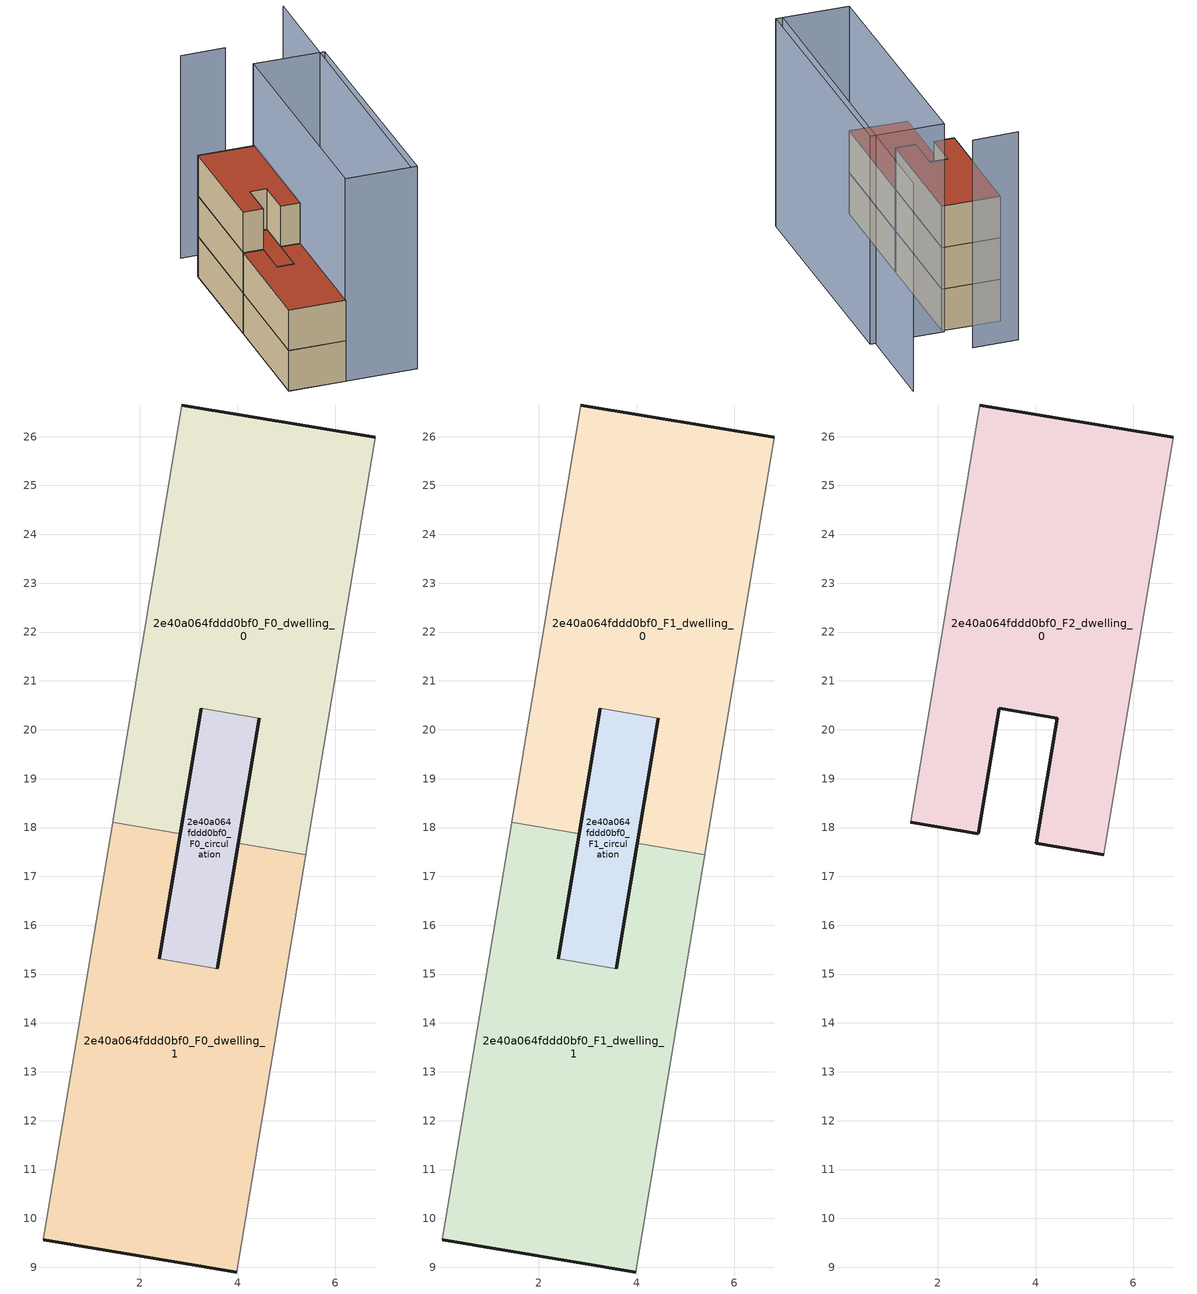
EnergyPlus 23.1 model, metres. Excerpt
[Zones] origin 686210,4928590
2e40a064fddd0bf0_F0_dwelling_0
 floor ground (EU_floor_Construction): 5.4,17.45 6.81,25.99 2.86,26.65 1.44,18.1 2.82,17.87 3.25,20.44 4.44,20.24 4.01,17.68 z0
 wall outside (EU_wall_Construction): 4.01,17.68 4.44,20.24 / 3.25,20.44 2.82,17.87 / 2.86,26.65 6.81,25.99 z0:3
 wall adiabatic (EU_wall_Construction): 1.44,18.1 2.86,26.65 / 6.81,25.99 5.4,17.45 z0:3
 wall to 2e40a064fddd0bf0_F0_dwelling_1 (EU_wall_Construction): 5.4,17.45 4.01,17.68 / 2.82,17.87 1.44,18.1 z0:3
 wall to 2e40a064fddd0bf0_F0_circulation (EU_wall_Construction): 4.44,20.24 3.25,20.44 z0:3
2e40a064fddd0bf0_F0_dwelling_1
 floor ground (EU_floor_Construction): 3.98,8.9 5.4,17.45 4.01,17.68 3.59,15.11 2.4,15.31 2.82,17.87 1.44,18.1 0.02,9.56 z0
 wall outside (EU_wall_Construction): 2.82,17.87 2.4,15.31 / 3.59,15.11 4.01,17.68 / 3.98,8.9 0.02,9.56 z0:3
 wall adiabatic (EU_wall_Construction): 0.02,9.56 1.44,18.1 / 5.4,17.45 3.98,8.9 z0:3
 wall to 2e40a064fddd0bf0_F0_circulation (EU_wall_Construction): 2.4,15.31 3.59,15.11 z0:3
2e40a064fddd0bf0_F0_circulation
 floor ground (EU_floor_Construction): 3.59,15.11 4.44,20.24 3.25,20.44 2.4,15.31 z0
 wall outside (EU_wall_Construction): 4.44,20.24 3.59,15.11 / 2.4,15.31 3.25,20.44 z0:3
2e40a064fddd0bf0_F1_dwelling_0
 floor to 2e40a064fddd0bf0_F0_dwelling_0 (EU_floor_Construction): 5.4,17.45 6.81,25.99 2.86,26.65 1.44,18.1 2.82,17.87 3.25,20.44 4.44,20.24 4.01,17.68 z3
 wall outside (EU_wall_Construction): 4.01,17.68 4.44,20.24 / 3.25,20.44 2.82,17.87 / 2.86,26.65 6.81,25.99 z3:6
 wall adiabatic (EU_wall_Construction): 1.44,18.1 2.86,26.65 / 6.81,25.99 5.4,17.45 z3:6
 wall to 2e40a064fddd0bf0_F1_dwelling_1 (EU_wall_Construction): 5.4,17.45 4.01,17.68 / 2.82,17.87 1.44,18.1 z3:6
 wall to 2e40a064fddd0bf0_F1_circulation (EU_wall_Construction): 4.44,20.24 3.25,20.44 z3:6
2e40a064fddd0bf0_F1_dwelling_1
 floor to 2e40a064fddd0bf0_F0_dwelling_1 (EU_floor_Construction): 3.98,8.9 5.4,17.45 4.01,17.68 3.59,15.11 2.4,15.31 2.82,17.87 1.44,18.1 0.02,9.56 z3
 wall outside (EU_wall_Construction): 2.82,17.87 2.4,15.31 / 3.59,15.11 4.01,17.68 / 3.98,8.9 0.02,9.56 z3:6
 wall adiabatic (EU_wall_Construction): 0.02,9.56 1.44,18.1 / 5.4,17.45 3.98,8.9 z3:6
 wall to 2e40a064fddd0bf0_F1_circulation (EU_wall_Construction): 2.4,15.31 3.59,15.11 z3:6
 roof outside (EU_roof_Construction): 5.4,17.45 3.98,8.9 0.02,9.56 1.44,18.1 2.82,17.87 2.4,15.31 3.59,15.11 4.01,17.68 z6
2e40a064fddd0bf0_F1_circulation
 floor to 2e40a064fddd0bf0_F0_circulation (EU_floor_Construction): 3.59,15.11 4.44,20.24 3.25,20.44 2.4,15.31 z3
 wall outside (EU_wall_Construction): 4.44,20.24 3.59,15.11 / 2.4,15.31 3.25,20.44 z3:6
 roof outside (EU_roof_Construction): 4.44,20.24 3.59,15.11 2.4,15.31 3.25,20.44 z6
2e40a064fddd0bf0_F2_dwelling_0
 floor to 2e40a064fddd0bf0_F1_dwelling_0 (EU_floor_Construction): 5.4,17.45 6.81,25.99 2.86,26.65 1.44,18.1 2.82,17.87 3.25,20.44 4.44,20.24 4.01,17.68 z6
 wall outside (EU_wall_Construction): 5.4,17.45 4.01,17.68 4.44,20.24 3.25,20.44 2.82,17.87 1.44,18.1 / 2.86,26.65 6.81,25.99 z6:9
 wall adiabatic (EU_wall_Construction): 1.44,18.1 2.86,26.65 / 6.81,25.99 5.4,17.45 z6:9
 roof outside (EU_roof_Construction): 6.81,25.99 5.4,17.45 4.01,17.68 4.44,20.24 3.25,20.44 2.82,17.87 1.44,18.1 2.86,26.65 z9
shading: 8.51,8.28 12.5,32.33 / 6.25,29 3.15,29.46 / 11.7,25.34 8.94,8.15 / 8.94,8.15 3.97,8.94 / 3.97,8.94 6.73,26.14 / 6.73,26.14 11.7,25.34 z0:15
[Building]
EU S2 Campaign: North Axis=0; Terrain=City; Solar Distribution=FullExterior
[Site:Location]
Bologna: Latitude=44.5; Longitude=11.25; Time Zone=1; Elevation=37
[SizingPeriod:WeatherFileDays]
AnnualSizingPeriod: Begin Month=1; Begin Day of Month=1; End Month=12; End Day of Month=31; Day of Week for Start Day=Monday; Use Weather File Daylight Saving Period=No; Use Weather File Rain and Snow Indicators=No
[MATERIAL]
EU_InternalMass_Material: Roughness=MediumRough; Thickness=0.1; Conductivity=1; Density=1800; Specific Heat=900; Thermal Absorptance=0.9; Solar Absorptance=0.7; Visible Absorptance=0.7
[MATERIAL:NOMASS] Roughness=MediumRough; Thermal Absorptance=0.9; Solar Absorptance=0.7; Visible Absorptance=0.7
Name | Thermal Resistance
EU_wall_NoMass | 0.937881
EU_roof_NoMass | 0.548572
EU_floor_NoMass | 0.71348
[CONSTRUCTION]
EU_wall_Construction: EU_wall_NoMass
EU_roof_Construction: EU_roof_NoMass
EU_floor_Construction: EU_floor_NoMass
EU_InternalMass_Construction: EU_InternalMass_Material
[ZONE] Type=1; Multiplier=1; Ceiling Height=autocalculate; Floor Area=autocalculate; Part of Total Floor Area=Yes
Name | Volume
2e40a064fddd0bf0_F0_dwelling_0 | 94.8369
2e40a064fddd0bf0_F1_dwelling_0; 2e40a064fddd0bf0_F2_dwelling_0 | 94.8362
2e40a064fddd0bf0_F0_dwelling_1; 2e40a064fddd0bf0_F1_dwelling_1 | 94.8303
2e40a064fddd0bf0_F0_circulation | 18.7573
2e40a064fddd0bf0_F1_circulation | 18.7566
[INTERNALMASS] Construction=EU_InternalMass_Construction
Name | Zone or ZoneList | Surface Area
2e40a064fddd0bf0_F0_dwelling_0_EU_InternalMass | 2e40a064fddd0bf0_F0_dwelling_0 | 31.6108
2e40a064fddd0bf0_F0_dwelling_1_EU_InternalMass | 2e40a064fddd0bf0_F0_dwelling_1 | 31.6108
2e40a064fddd0bf0_F1_dwelling_0_EU_InternalMass | 2e40a064fddd0bf0_F1_dwelling_0 | 31.6108
2e40a064fddd0bf0_F1_dwelling_1_EU_InternalMass | 2e40a064fddd0bf0_F1_dwelling_1 | 31.6108
2e40a064fddd0bf0_F2_dwelling_0_EU_InternalMass | 2e40a064fddd0bf0_F2_dwelling_0 | 69.4743
[OTHEREQUIPMENT] Fuel Type=Electricity; Design Level Calculation Method=Watts/Area; Power per Zone Floor Area=1; Fraction Latent=0; Fraction Radiant=0; Fraction Lost=0; Carbon Dioxide Generation Rate=0; EndUse Subcategory=EU_Step8_InternalGains
Name | Zone or ZoneList or Space or SpaceList | Schedule
EU_Step8_InternalGain_2e40a064fddd0bf0_F0_dwelling_0_f000 | 2e40a064fddd0bf0_F0_dwelling_0 | EU_Step8_GainSchedule_2e40a064fddd0bf0_F0_dwelling_0_f000
EU_Step8_InternalGain_2e40a064fddd0bf0_F0_dwelling_1_f000 | 2e40a064fddd0bf0_F0_dwelling_1 | EU_Step8_GainSchedule_2e40a064fddd0bf0_F0_dwelling_1_f000
EU_Step8_InternalGain_2e40a064fddd0bf0_F1_dwelling_0_f000 | 2e40a064fddd0bf0_F1_dwelling_0 | EU_Step8_GainSchedule_2e40a064fddd0bf0_F1_dwelling_0_f000
EU_Step8_InternalGain_2e40a064fddd0bf0_F1_dwelling_1_f000 | 2e40a064fddd0bf0_F1_dwelling_1 | EU_Step8_GainSchedule_2e40a064fddd0bf0_F1_dwelling_1_f000
EU_Step8_InternalGain_2e40a064fddd0bf0_F2_dwelling_0_f000 | 2e40a064fddd0bf0_F2_dwelling_0 | EU_Step8_GainSchedule_2e40a064fddd0bf0_F2_dwelling_0_f000
[ZONEINFILTRATION:DESIGNFLOWRATE] Schedule=EU_AlwaysOn; Design Flow Rate Calculation Method=Flow/Area; Flow Rate per Floor Area=0.0005; Constant Term Coefficient=1; Temperature Term Coefficient=0; Velocity Term Coefficient=0; Velocity Squared Term Coefficient=0
Name | Zone or ZoneList or Space or SpaceList
EU_Circulation_Infiltration_2e40a064fddd0bf0_F0_circulation | 2e40a064fddd0bf0_F0_circulation
EU_Circulation_Infiltration_2e40a064fddd0bf0_F1_circulation | 2e40a064fddd0bf0_F1_circulation
[ZONEVENTILATION:DESIGNFLOWRATE] Schedule=EU_AlwaysOn; Design Flow Rate Calculation Method=AirChanges/Hour; Air Changes per Hour=0.687892; Ventilation Type=Natural; Fan Pressure Rise=0; Fan Total Efficiency=1; Constant Term Coefficient=1; Temperature Term Coefficient=0; Velocity Term Coefficient=0; Velocity Squared Term Coefficient=0; Minimum Indoor Temperature=-100; Maximum Indoor Temperature=100; Delta Temperature=-100; Minimum Outdoor Temperature=-100; Maximum Outdoor Temperature=100; Maximum Wind Speed=40
Name | Zone or ZoneList or Space or SpaceList
EU_ConstantAir_2e40a064fddd0bf0_F0_dwelling_0 | 2e40a064fddd0bf0_F0_dwelling_0
EU_ConstantAir_2e40a064fddd0bf0_F0_dwelling_1 | 2e40a064fddd0bf0_F0_dwelling_1
EU_ConstantAir_2e40a064fddd0bf0_F1_dwelling_0 | 2e40a064fddd0bf0_F1_dwelling_0
EU_ConstantAir_2e40a064fddd0bf0_F1_dwelling_1 | 2e40a064fddd0bf0_F1_dwelling_1
EU_ConstantAir_2e40a064fddd0bf0_F2_dwelling_0 | 2e40a064fddd0bf0_F2_dwelling_0
[HVACTEMPLATE:THERMOSTAT] Constant Heating Setpoint=20; Constant Cooling Setpoint=50
EU_HeatOnly_2e40a064fddd0bf0_F0_dwelling_0; EU_HeatOnly_2e40a064fddd0bf0_F0_dwelling_1; EU_HeatOnly_2e40a064fddd0bf0_F1_dwelling_0; EU_HeatOnly_2e40a064fddd0bf0_F1_dwelling_1; EU_HeatOnly_2e40a064fddd0bf0_F2_dwelling_0
[HVACTEMPLATE:ZONE:IDEALLOADSAIRSYSTEM] System Availability Schedule=EU_AlwaysOn; Maximum Heating Supply Air Temperature=50; Minimum Cooling Supply Air Temperature=13; Maximum Heating Supply Air Humidity Ratio=0.0156; Minimum Cooling Supply Air Humidity Ratio=0.0077; Heating Limit=NoLimit; Cooling Limit=NoLimit; Heating Availability Schedule=EU_AlwaysOn; Cooling Availability Schedule=EU_CoolingOff; Dehumidification Control Type=ConstantSensibleHeatRatio; Cooling Sensible Heat Ratio=0.7; Dehumidification Setpoint=60; Humidification Control Type=None; Humidification Setpoint=30; Outdoor Air Method=None; Outdoor Air Flow Rate per Person=0.00944; Outdoor Air Flow Rate per Zone Floor Area=0; Outdoor Air Flow Rate per Zone=0; Demand Controlled Ventilation Type=None; Outdoor Air Economizer Type=NoEconomizer; Heat Recovery Type=None; Sensible Heat Recovery Effectiveness=0.7; Latent Heat Recovery Effectiveness=0.65
Name | Template Thermostat
2e40a064fddd0bf0_F0_dwelling_0 | EU_HeatOnly_2e40a064fddd0bf0_F0_dwelling_0
2e40a064fddd0bf0_F0_dwelling_1 | EU_HeatOnly_2e40a064fddd0bf0_F0_dwelling_1
2e40a064fddd0bf0_F1_dwelling_0 | EU_HeatOnly_2e40a064fddd0bf0_F1_dwelling_0
2e40a064fddd0bf0_F1_dwelling_1 | EU_HeatOnly_2e40a064fddd0bf0_F1_dwelling_1
2e40a064fddd0bf0_F2_dwelling_0 | EU_HeatOnly_2e40a064fddd0bf0_F2_dwelling_0
[SIZING:ZONE] Zone Cooling Design Supply Air Temperature Input Method=SupplyAirTemperature; Zone Cooling Design Supply Air Temperature=13; Zone Heating Design Supply Air Temperature Input Method=SupplyAirTemperature; Zone Heating Design Supply Air Temperature=50; Zone Cooling Design Supply Air Humidity Ratio=0.008; Zone Heating Design Supply Air Humidity Ratio=0.008; Cooling Design Air Flow Method=DesignDay; Cooling Design Air Flow Rate=0; Cooling Minimum Air Flow per Zone Floor Area=0.000762; Cooling Minimum Air Flow=0; Cooling Minimum Air Flow Fraction=0.2; Heating Design Air Flow Method=DesignDay; Heating Design Air Flow Rate=0; Heating Maximum Air Flow per Zone Floor Area=0.002032; Heating Maximum Air Flow=0.141576; Heating Maximum Air Flow Fraction=0.3; Account for Dedicated Outdoor Air System=No; Dedicated Outdoor Air System Control Strategy=NeutralSupplyAir; Dedicated Outdoor Air Low Setpoint Temperature for Design=autosize; Dedicated Outdoor Air High Setpoint Temperature for Design=autosize; Zone Load Sizing Method=Sensible Load Only No Latent Load; Zone Latent Cooling Design Supply Air Humidity Ratio Input Method=HumidityRatioDifference; Zone Cooling Design Supply Air Humidity Ratio Difference=0.005; Zone Latent Heating Design Supply Air Humidity Ratio Input Method=HumidityRatioDifference; Zone Humidification Design Supply Air Humidity Ratio Difference=0.005
2e40a064fddd0bf0_F0_dwelling_0; 2e40a064fddd0bf0_F0_dwelling_1; 2e40a064fddd0bf0_F1_dwelling_0; 2e40a064fddd0bf0_F1_dwelling_1; 2e40a064fddd0bf0_F2_dwelling_0
[SCHEDULE:CONSTANT]
Name | Hourly Value
EU_AlwaysOn | 1
EU_CoolingOff | 0
[SCHEDULE:FILE] Column Number=1; Rows to Skip at Top=0; Number of Hours of Data=8760; Column Separator=Comma; Interpolate to Timestep=No; Minutes per Item=60; Adjust Schedule for Daylight Savings=Yes
Name | File
EU_Step8_GainSchedule_2e40a064fddd0bf0_F0_dwelling_0_f000 | ../../schedules/2e40a064fddd0bf0/2e40a064fddd0bf0_F0_dwelling_0_f000_gain.csv
EU_Step8_GainSchedule_2e40a064fddd0bf0_F0_dwelling_1_f000 | ../../schedules/2e40a064fddd0bf0/2e40a064fddd0bf0_F0_dwelling_1_f000_gain.csv
EU_Step8_GainSchedule_2e40a064fddd0bf0_F1_dwelling_0_f000 | ../../schedules/2e40a064fddd0bf0/2e40a064fddd0bf0_F1_dwelling_0_f000_gain.csv
EU_Step8_GainSchedule_2e40a064fddd0bf0_F1_dwelling_1_f000 | ../../schedules/2e40a064fddd0bf0/2e40a064fddd0bf0_F1_dwelling_1_f000_gain.csv
EU_Step8_GainSchedule_2e40a064fddd0bf0_F2_dwelling_0_f000 | ../../schedules/2e40a064fddd0bf0/2e40a064fddd0bf0_F2_dwelling_0_f000_gain.csv
